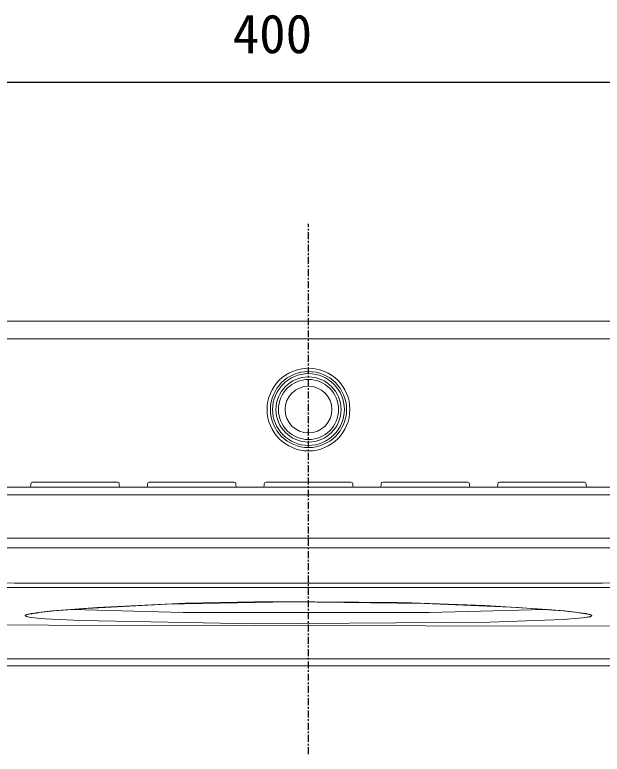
# Model space of a CAD drawing. Units: millimetres on the paper. Extents: x -203 to 203, y -143 to 143.
# Drawn here: x 5.04 to 38.26, y -104 to -62.17 of the extents above; entities that cross this region are included whole.
import ezdxf
from ezdxf.enums import TextEntityAlignment as Align

# ---------------------------------------------------------------- set-up
doc = ezdxf.new("R2010")
doc.units = ezdxf.units.MM
doc.linetypes.add('USER2', pattern=[0.629921, 0.393701, -0.07874, 0.07874, -0.07874])
for name, color, linetype, lineweight in [('0-1_DIMENSION_LINES$02_DIMENSI', 7, 'Continuous', 25), ('0-3_DIMENSION_LINES$03_LINES', 7, 'Continuous', 18), ('0-4_DIMENSION_LINES$04_SUB_LIN', 4, 'Continuous', 18), ('0-6_DIMENSION_LINES$01_CENTER_', 7, 'USER2', 25)]:
    doc.layers.add(name, color=color, linetype=linetype, lineweight=lineweight)
doc.styles.add('ＭＳ ゴシック', font='')
doc.styles.get('ＭＳ ゴシック').set_extended_font_data('MS Gothic')

# ---------------------------------------------------------------- blocks, each defined once
blk = doc.blocks.new('D6')
at = {"layer": '0-1_DIMENSION_LINES$02_DIMENSI'}
blk.add_line((537.305, 165), (389.304, 165), dxfattribs=at)
at = {"layer": '0-1_DIMENSION_LINES$02_DIMENSI', "style": 'ＭＳ ゴシック'}
blk.add_text('400', height=4.399, dxfattribs=at).set_placement((454.733, 167), align=Align.BOTTOM_LEFT)

msp = doc.modelspace()

# ---------------------------------------------------------------- linework, layer by layer
at = {"layer": '0-3_DIMENSION_LINES$03_LINES'}
for p, q in [((6.052, -88.6), (10.852, -88.6)), ((12.652, -88.6), (17.452, -88.6)), ((19.252, -88.6), (24.052, -88.6)), ((25.852, -88.6), (30.652, -88.6)), ((32.452, -88.6), (37.252, -88.6)), ((-6.348, -88.9), (49.652, -88.9)), ((5.952, -88.7), (5.952, -88.8)), ((10.952, -88.8), (10.952, -88.7)), ((12.552, -88.7), (12.552, -88.8)), ((17.552, -88.8), (17.552, -88.7)), ((19.152, -88.7), (19.152, -88.8)), ((24.152, -88.8), (24.152, -88.7)), ((25.752, -88.7), (25.752, -88.8)), ((30.752, -88.8), (30.752, -88.7)), ((32.352, -88.7), (32.352, -88.8)), ((37.352, -88.8), (37.352, -88.7)), ((49.452, -99), (-6.148, -99))]:
    msp.add_line(p, q, dxfattribs=at)
for points in [[(-33.348, -99), (186.652, -99), (186.652, -64)], [(-2.419, -79.5), (45.724, -79.5), (46.782, -79.5)], [(7.258, -95.897), (9.104, -95.748), (13.65, -95.514), (20.632, -95.38), (28.2, -95.467), (33.499, -95.702), (35.47, -95.845), (36.047, -95.897)], [(37.249, -96.271), (37.161, -96.283), (36.935, -96.307), (36.058, -96.37), (31.908, -96.524), (18.649, -96.629), (8.771, -96.442), (6.751, -96.338), (6.337, -96.303), (5.994, -96.264)], [(-4.905, -96.644), (-3.709, -96.688), (38.939, -96.751), (47.801, -96.669), (48.211, -96.65)]]:
    msp.add_lwpolyline(points, dxfattribs=at)
msp.add_circle((21.652, -84.5), 1.7, dxfattribs=at)
for centre, radius, start, end in [((6.052, -88.7), 0.1, 90, 180), ((10.852, -88.7), 0.1, 0, 90), ((12.652, -88.7), 0.1, 90, 180), ((17.452, -88.7), 0.1, 0, 90), ((19.252, -88.7), 0.1, 90, 180), ((24.052, -88.7), 0.1, 0, 90), ((25.852, -88.7), 0.1, 90, 180), ((30.652, -88.7), 0.1, 0, 90), ((32.452, -88.7), 0.1, 90, 180), ((37.252, -88.7), 0.1, 0, 90), ((5.852, -88.8), 0.1, 270, 0), ((11.052, -88.8), 0.1, 180, 270), ((12.452, -88.8), 0.1, 270, 0), ((17.652, -88.8), 0.1, 180, 270), ((19.052, -88.8), 0.1, 270, 0), ((24.252, -88.8), 0.1, 180, 270), ((25.652, -88.8), 0.1, 270, 0), ((30.852, -88.8), 0.1, 180, 270), ((32.252, -88.8), 0.1, 270, 0), ((37.452, -88.8), 0.1, 180, 270), ((7.923, -105.886), 10.011, 93.807, 101.4427), ((35.387, -105.903), 10.028, 78.583, 86.2214)]:
    msp.add_arc(centre, radius, start, end, dxfattribs=at)
at = {"layer": '0-4_DIMENSION_LINES$04_SUB_LIN'}
for p, q in [((45.724, -80.5), (-2.419, -80.5)), ((49.652, -89.324), (-6.348, -89.324)), ((-6.348, -91.775), (49.652, -91.775)), ((49.652, -92.33), (-6.348, -92.33)), ((7.184, -95.895), (7.258, -95.897)), ((36.047, -95.897), (36.12, -95.895)), ((-5.45, -98.6), (48.754, -98.6))]:
    msp.add_line(p, q, dxfattribs=at)
for points in [[(7.184, -95.895), (9.701, -95.698), (14.704, -95.463), (19.577, -95.368), (26.958, -95.418), (31.636, -95.586), (35.166, -95.81), (36.12, -95.895)], [(5.639, -96.169), (5.639, -96.169), (5.639, -96.168), (5.639, -96.168), (5.638, -96.168), (5.638, -96.167), (5.638, -96.167), (5.638, -96.166), (5.638, -96.166), (5.638, -96.166), (5.638, -96.165), (5.637, -96.165), (5.637, -96.164), (5.637, -96.164), (5.637, -96.163), (5.637, -96.163), (5.637, -96.163), (5.637, -96.162), (5.637, -96.162), (5.637, -96.161), (5.637, -96.161), (5.637, -96.161), (5.637, -96.16), (5.637, -96.16), (5.637, -96.159), (5.637, -96.159), (5.637, -96.158), (5.637, -96.158), (5.637, -96.158), (5.637, -96.157), (5.637, -96.157), (5.637, -96.156), (5.637, -96.156), (5.637, -96.156), (5.638, -96.155), (5.638, -96.155), (5.638, -96.154), (5.638, -96.154), (5.638, -96.153), (5.638, -96.153)], [(5.638, -96.153), (5.638, -96.153), (5.639, -96.152), (5.639, -96.152), (5.639, -96.151), (5.639, -96.151), (5.639, -96.15), (5.64, -96.15), (5.64, -96.15), (5.64, -96.149), (5.641, -96.148), (5.642, -96.147), (5.642, -96.146), (5.643, -96.145), (5.644, -96.145), (5.644, -96.144), (5.645, -96.143), (5.646, -96.142), (5.647, -96.141), (5.648, -96.14), (5.649, -96.139), (5.65, -96.139), (5.651, -96.138), (5.652, -96.137), (5.654, -96.135), (5.656, -96.133), (5.659, -96.132), (5.662, -96.13), (5.664, -96.128), (5.668, -96.127), (5.671, -96.125), (5.674, -96.123), (5.681, -96.12), (5.686, -96.117), (5.692, -96.115), (5.703, -96.111), (5.716, -96.106), (5.73, -96.101), (5.745, -96.097), (5.76, -96.092)], [(5.994, -96.264), (5.866, -96.243), (5.808, -96.233), (5.781, -96.227), (5.757, -96.222), (5.734, -96.216), (5.724, -96.213), (5.714, -96.21), (5.704, -96.207), (5.696, -96.204), (5.688, -96.201), (5.68, -96.198), (5.674, -96.195), (5.67, -96.194), (5.667, -96.192), (5.664, -96.191), (5.662, -96.189), (5.659, -96.188), (5.657, -96.186), (5.654, -96.185), (5.652, -96.183), (5.651, -96.182), (5.65, -96.182), (5.649, -96.181), (5.648, -96.18), (5.647, -96.179), (5.647, -96.179), (5.646, -96.178), (5.645, -96.177), (5.644, -96.176), (5.644, -96.175), (5.643, -96.175), (5.642, -96.174), (5.642, -96.173), (5.641, -96.172), (5.64, -96.171), (5.64, -96.171), (5.64, -96.17), (5.639, -96.17), (5.639, -96.169)], [(5.76, -96.092), (5.795, -96.083), (5.834, -96.073), (5.878, -96.064), (5.975, -96.045), (6.153, -96.016), (6.359, -95.987), (7.184, -95.895)], [(8.312, -95.807), (14.56, -95.984), (28.483, -95.988), (35.001, -95.807)], [(36.12, -95.895), (36.888, -95.979), (37.138, -96.014), (37.248, -96.031), (37.348, -96.048), (37.404, -96.059), (37.455, -96.07), (37.501, -96.081), (37.541, -96.091), (37.56, -96.097), (37.577, -96.102), (37.593, -96.108), (37.608, -96.113), (37.614, -96.116), (37.621, -96.119), (37.627, -96.121), (37.632, -96.124), (37.637, -96.127), (37.642, -96.129), (37.644, -96.131), (37.646, -96.132), (37.648, -96.133), (37.65, -96.135), (37.653, -96.137), (37.654, -96.137), (37.655, -96.138), (37.656, -96.139), (37.657, -96.14), (37.658, -96.141), (37.659, -96.142), (37.66, -96.143), (37.661, -96.144), (37.662, -96.145), (37.662, -96.145), (37.663, -96.146), (37.664, -96.147), (37.664, -96.148), (37.665, -96.149), (37.665, -96.149), (37.665, -96.149)], [(37.667, -96.167), (37.667, -96.167), (37.666, -96.167), (37.666, -96.168), (37.666, -96.168), (37.666, -96.169), (37.665, -96.169), (37.665, -96.17), (37.665, -96.17), (37.665, -96.17), (37.664, -96.171), (37.664, -96.172), (37.663, -96.172), (37.662, -96.173), (37.662, -96.174), (37.661, -96.175), (37.66, -96.176), (37.659, -96.177), (37.658, -96.178), (37.657, -96.178), (37.656, -96.179), (37.655, -96.18), (37.654, -96.181), (37.653, -96.182), (37.651, -96.183), (37.648, -96.185), (37.646, -96.187), (37.643, -96.188), (37.64, -96.19), (37.637, -96.192), (37.633, -96.193), (37.63, -96.195), (37.626, -96.197), (37.618, -96.2), (37.61, -96.203), (37.601, -96.206), (37.592, -96.21), (37.571, -96.216), (37.554, -96.22), (37.537, -96.225)], [(37.665, -96.149), (37.665, -96.15), (37.666, -96.15), (37.666, -96.151), (37.666, -96.151), (37.666, -96.152), (37.667, -96.152), (37.667, -96.153), (37.667, -96.153), (37.667, -96.153), (37.667, -96.154), (37.667, -96.154), (37.667, -96.155), (37.668, -96.155), (37.668, -96.156), (37.668, -96.156), (37.668, -96.157), (37.668, -96.157), (37.668, -96.157), (37.668, -96.158), (37.668, -96.158), (37.668, -96.159), (37.668, -96.159), (37.668, -96.16), (37.668, -96.16), (37.668, -96.161), (37.668, -96.161), (37.668, -96.161), (37.668, -96.162), (37.668, -96.162), (37.668, -96.163), (37.668, -96.163), (37.668, -96.164), (37.668, -96.164), (37.667, -96.164), (37.667, -96.165), (37.667, -96.165), (37.667, -96.166), (37.667, -96.166), (37.667, -96.167)], [(37.537, -96.225), (37.498, -96.234), (37.454, -96.242), (37.404, -96.25), (37.249, -96.271)]]:
    msp.add_lwpolyline(points, dxfattribs=at)
for radius in [2.34, 2.152, 2.03, 1.842, 1.322]:
    msp.add_circle((21.652, -84.5), radius, dxfattribs=at)
for centre, radius, start, end in [((21.652, 8454.736), 8549.066, 269.81234, 270.18766), ((21.652, 24156.056), 24250.63, 269.93384, 270.06616)]:
    msp.add_arc(centre, radius, start, end, dxfattribs=at)
at = {"layer": '0-6_DIMENSION_LINES$01_CENTER_'}
msp.add_line((21.652, -104), (21.652, -74), dxfattribs=at)

# ---------------------------------------------------------------- block references
at = {"layer": '0-1_DIMENSION_LINES$02_DIMENSI', "xscale": 0.5, "yscale": 0.5}
msp.add_blockref('D6', (-210, -148.5), dxfattribs=at)

doc.saveas('drawing.dxf')
